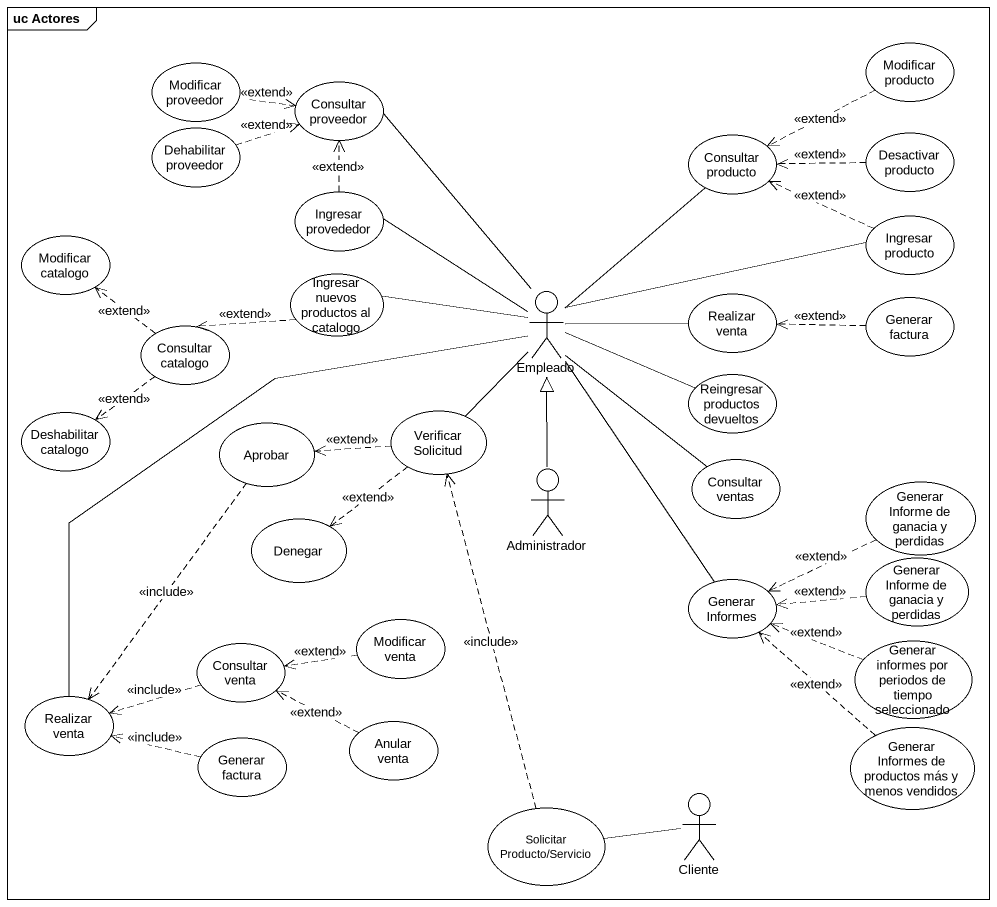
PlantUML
@startuml
mainframe uc Actores
usecase "Modificar proveedor" as Modificar_proveedor
usecase "Modificar producto" as Modificar_producto
usecase "Consultar proveedor" as Consultar_proveedor
usecase "Dehabilitar proveedor" as Dehabilitar_proveedor
usecase "Consultar producto" as Consultar_producto
usecase "Desactivar producto" as Desactivar_producto
usecase "Ingresar provededor" as Ingresar_provededor
usecase "Ingresar producto" as Ingresar_producto
usecase "Modificar catalogo" as Modificar_catalogo
usecase "Ingresar nuevos productos al catalogo" as Ingresar_nuevos_productos
usecase "Consultar catalogo" as Consultar_catalogo
actor Empleado
usecase "Realizar venta" as Realizar_venta
usecase "Generar factura" as Generar_factura
usecase "Reingresar productos devueltos" as Reingresar_productos
usecase "Deshabilitar catalogo" as Deshabilitar_catalogo
usecase Aprobar
usecase "Verificar Solicitud" as Verificar_Solicitud
actor Administrador
usecase "Consultar ventas" as Consultar_ventas
usecase "Generar Informe de ganacia y perdidas" as Generar_Informe_de_ganacia
usecase Denegar
usecase "Generar Informes" as Generar_Informes
usecase "Generar Informe de ganacia y perdidas" as Generar_Informe_de_ganacia_2
usecase "Consultar venta" as Consultar_venta
usecase "Modificar venta" as Modificar_venta
usecase "Generar informes por periodos de tiempo seleccionado" as Generar_informes_por
usecase "Realizar venta" as Realizar_venta_2
usecase "Generar factura" as Generar_factura_2
usecase "Anular venta" as Anular_venta
usecase "Generar Informes de productos más y menos vendidos" as Generar_Informes_de
usecase "Solicitar Producto/Servicio" as Solicitar_Producto_Servicio
actor Cliente
Modificar_proveedor .right.> Consultar_proveedor : <<extend>>
Modificar_producto .left.> Consultar_producto : <<extend>>
Dehabilitar_proveedor .right.> Consultar_proveedor : <<extend>>
Desactivar_producto .left.> Consultar_producto : <<extend>>
Ingresar_provededor .up.> Consultar_proveedor : <<extend>>
Ingresar_producto .left.> Consultar_producto : <<extend>>
Ingresar_nuevos_productos .left.> Consultar_catalogo : <<extend>>
Consultar_catalogo .up.> Modificar_catalogo : <<extend>>
Consultar_catalogo ..> Deshabilitar_catalogo : <<extend>>
Empleado -up- Consultar_proveedor
Empleado -up- Consultar_producto
Empleado -left- Ingresar_provededor
Empleado -right- Ingresar_producto
Empleado -left- Ingresar_nuevos_productos
Empleado -right- Realizar_venta
Empleado -right- Reingresar_productos
Empleado -- Verificar_Solicitud
Empleado -- Consultar_ventas
Empleado -- Generar_Informes
Empleado -- Realizar_venta_2
Generar_factura .left.> Realizar_venta : <<extend>>
Aprobar ..> Realizar_venta_2 : <<include>>
Verificar_Solicitud .left.> Aprobar : <<extend>>
Verificar_Solicitud ..> Denegar : <<extend>>
Administrador -up-|> Empleado
Generar_Informe_de_ganacia .left.> Generar_Informes : <<extend>>
Generar_Informe_de_ganacia_2 .left.> Generar_Informes : <<extend>>
Consultar_venta .left.> Realizar_venta_2 : <<include>>
Modificar_venta .left.> Consultar_venta : <<extend>>
Generar_informes_por .left.> Generar_Informes : <<extend>>
Generar_factura_2 .left.> Realizar_venta_2 : <<include>>
Anular_venta .left.> Consultar_venta : <<extend>>
Generar_Informes_de .up.> Generar_Informes : <<extend>>
Solicitar_Producto_Servicio .up.> Verificar_Solicitud : <<include>>
Cliente -left- Solicitar_Producto_Servicio
@enduml
